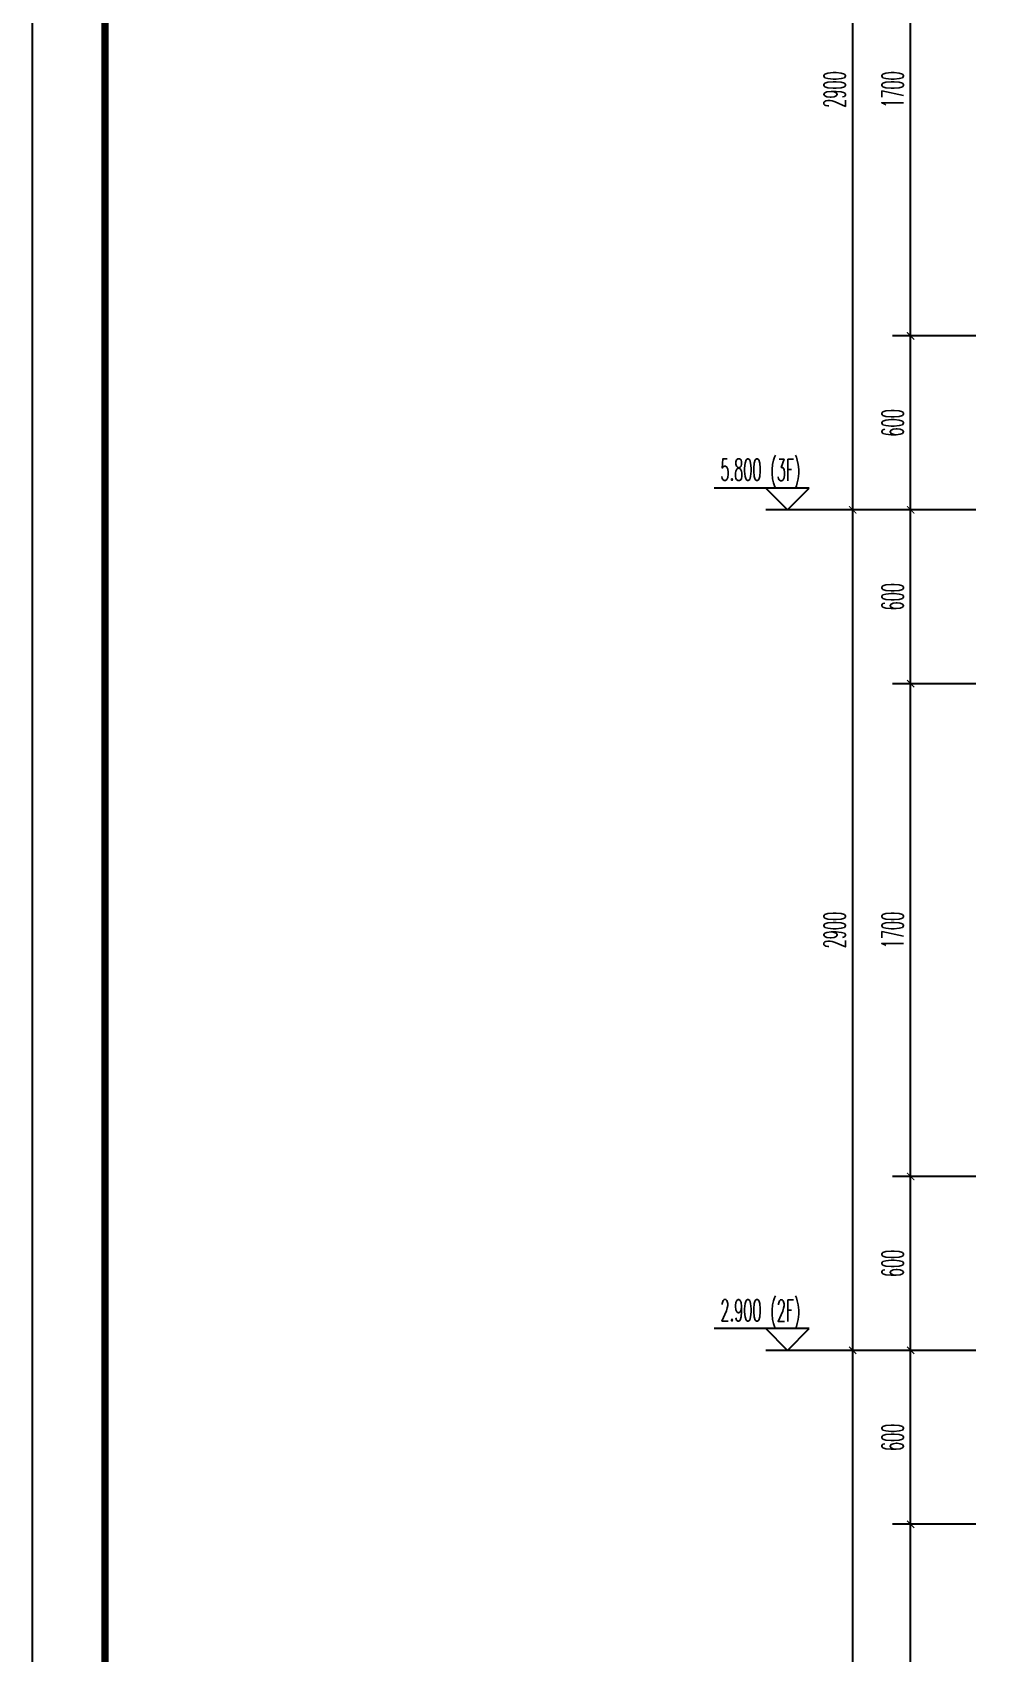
# Model space of a CAD drawing. Extents: x 826826 to 1642106, y -156213 to 399140.
# Drawn here: x 1512946 to 1516276, y 289624 to 295214 of the extents above; entities that cross this region are included whole.
import ezdxf

# ---------------------------------------------------------------- set-up
doc = ezdxf.new("R2010")
doc.units = 0
doc.header["$LTSCALE"] = 1000
doc.layers.get('0').update_dxf_attribs({"linetype": 'CONTINUOUS'})
doc.layers.get('DEFPOINTS').update_dxf_attribs({"linetype": 'CONTINUOUS'})
for name, color, linetype in [('DIM_ELEV', 3, 'CONTINUOUS'), ('PUB_DIM', 3, 'CONTINUOUS'), ('PUB_TEXT', 2, 'CONTINUOUS'), ('yichutu', 7, 'CONTINUOUS')]:
    doc.layers.add(name, color=color, linetype=linetype)
doc.layers.add('图框', color=9, linetype='CONTINUOUS', lineweight=18)
doc.styles.add('_TCH_DIM', font='SIMPLEX.shx', dxfattribs={"width": 0.7, "bigfont": 'GBCBIG.shx'})
doc.styles.add('_TCH_DIM_T3', font='SIMPLEX.shx', dxfattribs={"width": 0.494118, "bigfont": 'GBCBIG.shx'})
doc.dimstyles.new('_TCH_ARCH&&25', dxfattribs={"dimtxt": 74.375, "dimasz": 25, "dimexe": 62.5, "dimexo": 75, "dimgap": 25, "dimtad": 1, "dimdec": 0, "dimzin": 0, "dimdsep": 46, "dimtxsty": '_TCH_DIM_T3', "dimblk": 'ARCHTICK', "dimcen": 0.09, "dimclrt": 7, "dimazin": 0, "dimtfac": 1, "dimtdec": 0, "dimtix": 1, "dimtmove": 2, "dimatfit": 3, "dimldrblk": 'ARCHTICK', "dimfxl": 0, "dimtolj": 1, "dimtzin": 0, "dimarcsym": 0})

# ---------------------------------------------------------------- blocks, each defined once
blk = doc.blocks.new('GFDDDDRG')
at = {"layer": '图框'}
blk.add_lwpolyline([(923310, -107437), (923310, -159999), (893610, -159999), (893610, -107437)], close=True, dxfattribs=at)
blk.add_lwpolyline([(923310, -107437), (923310, -159999), (893610, -159999), (893610, -107437)], close=True, dxfattribs=at)
at = {"layer": '图框', "const_width": 50}
blk.add_lwpolyline([(894110, -159499), (922810, -159499), (922810, -108687), (894110, -108687)], close=True, dxfattribs=at)
blk = doc.blocks.new('yct-1051-594-26275-14850-25-1002.0')
at = {"layer": 'yichutu', "color": 7}
blk.add_lwpolyline([(0, 0), (0, 14850), (26275, 14850), (26275, 0)], close=True, dxfattribs=at)
blk = doc.blocks.new('_ArchTick')
at = {"color": 0, "linetype": 'ByBlock', "const_width": 0.15}
blk.add_lwpolyline([(-0.5, -0.5), (0.5, 0.5)], dxfattribs=at)
blk = doc.blocks.new('*D2035')
at = {"layer": 'DEFPOINTS', "color": 0}
for p in [(1515976.2, 290066.4), (1516276.2, 290066.4), (1516276.2, 288366.4)]:
    blk.add_point(p, dxfattribs=at)
at = {"layer": 'PUB_DIM', "color": 0, "lineweight": -2}
for p, q in [((1516201.2, 290066.4), (1515913.7, 290066.4)), ((1515976.2, 288366.4), (1515976.2, 290066.4)), ((1516201.2, 288366.4), (1515913.7, 288366.4))]:
    blk.add_line(p, q, dxfattribs=at)
at = {"layer": 'PUB_DIM', "color": 0, "lineweight": -2, "xscale": 25, "yscale": 25, "zscale": 25}
for p, rotation in [((1515976.2, 290066.4), 90), ((1515976.2, 288366.4), 270)]:
    blk.add_blockref('_ArchTick', p, dxfattribs=dict(at, rotation=rotation))
at = {"layer": 'PUB_DIM', "color": 7, "insert": (1515914, 289216.4), "char_height": 74.38, "attachment_point": 5, "rotation": 90, "style": '_TCH_DIM_T3'}
blk.add_mtext('\\A1;1700', dxfattribs=at)
blk = doc.blocks.new('*D2036')
at = {"layer": 'DEFPOINTS', "color": 0}
for p in [(1515976.2, 290666.4), (1516276.2, 290666.4), (1516276.2, 290066.4)]:
    blk.add_point(p, dxfattribs=at)
at = {"layer": 'PUB_DIM', "color": 0, "lineweight": -2}
for p, q in [((1516201.2, 290666.4), (1515913.7, 290666.4)), ((1515976.2, 290066.4), (1515976.2, 290666.4)), ((1516201.2, 290066.4), (1515913.7, 290066.4))]:
    blk.add_line(p, q, dxfattribs=at)
at = {"layer": 'PUB_DIM', "color": 0, "lineweight": -2, "xscale": 25, "yscale": 25, "zscale": 25}
for p, rotation in [((1515976.2, 290666.4), 90), ((1515976.2, 290066.4), 270)]:
    blk.add_blockref('_ArchTick', p, dxfattribs=dict(at, rotation=rotation))
at = {"layer": 'PUB_DIM', "color": 7, "insert": (1515914, 290366.4), "char_height": 74.38, "attachment_point": 5, "rotation": 90, "style": '_TCH_DIM_T3'}
blk.add_mtext('\\A1;600', dxfattribs=at)
blk = doc.blocks.new('*D2037')
at = {"layer": 'DEFPOINTS', "color": 0}
for p in [(1515976.2, 291266.4), (1516276.2, 291266.4), (1516276.2, 290666.4)]:
    blk.add_point(p, dxfattribs=at)
at = {"layer": 'PUB_DIM', "color": 0, "lineweight": -2}
for p, q in [((1516201.2, 291266.4), (1515913.7, 291266.4)), ((1515976.2, 290666.4), (1515976.2, 291266.4)), ((1516201.2, 290666.4), (1515913.7, 290666.4))]:
    blk.add_line(p, q, dxfattribs=at)
at = {"layer": 'PUB_DIM', "color": 0, "lineweight": -2, "xscale": 25, "yscale": 25, "zscale": 25}
for p, rotation in [((1515976.2, 291266.4), 90), ((1515976.2, 290666.4), 270)]:
    blk.add_blockref('_ArchTick', p, dxfattribs=dict(at, rotation=rotation))
at = {"layer": 'PUB_DIM', "color": 7, "insert": (1515914, 290966.4), "char_height": 74.38, "attachment_point": 5, "rotation": 90, "style": '_TCH_DIM_T3'}
blk.add_mtext('\\A1;600', dxfattribs=at)
blk = doc.blocks.new('*D2038')
at = {"layer": 'DEFPOINTS', "color": 0}
for p in [(1515976.2, 292966.4), (1516276.2, 292966.4), (1516276.2, 291266.4)]:
    blk.add_point(p, dxfattribs=at)
at = {"layer": 'PUB_DIM', "color": 0, "lineweight": -2}
for p, q in [((1516201.2, 292966.4), (1515913.7, 292966.4)), ((1515976.2, 291266.4), (1515976.2, 292966.4)), ((1516201.2, 291266.4), (1515913.7, 291266.4))]:
    blk.add_line(p, q, dxfattribs=at)
at = {"layer": 'PUB_DIM', "color": 0, "lineweight": -2, "xscale": 25, "yscale": 25, "zscale": 25}
for p, rotation in [((1515976.2, 292966.4), 90), ((1515976.2, 291266.4), 270)]:
    blk.add_blockref('_ArchTick', p, dxfattribs=dict(at, rotation=rotation))
at = {"layer": 'PUB_DIM', "color": 7, "insert": (1515914, 292116.4), "char_height": 74.38, "attachment_point": 5, "rotation": 90, "style": '_TCH_DIM_T3'}
blk.add_mtext('\\A1;1700', dxfattribs=at)
blk = doc.blocks.new('*D2039')
at = {"layer": 'DEFPOINTS', "color": 0}
for p in [(1515976.2, 293566.4), (1516276.2, 293566.4), (1516276.2, 292966.4)]:
    blk.add_point(p, dxfattribs=at)
at = {"layer": 'PUB_DIM', "color": 0, "lineweight": -2}
for p, q in [((1516201.2, 293566.4), (1515913.7, 293566.4)), ((1515976.2, 292966.4), (1515976.2, 293566.4)), ((1516201.2, 292966.4), (1515913.7, 292966.4))]:
    blk.add_line(p, q, dxfattribs=at)
at = {"layer": 'PUB_DIM', "color": 0, "lineweight": -2, "xscale": 25, "yscale": 25, "zscale": 25}
for p, rotation in [((1515976.2, 293566.4), 90), ((1515976.2, 292966.4), 270)]:
    blk.add_blockref('_ArchTick', p, dxfattribs=dict(at, rotation=rotation))
at = {"layer": 'PUB_DIM', "color": 7, "insert": (1515914, 293266.4), "char_height": 74.38, "attachment_point": 5, "rotation": 90, "style": '_TCH_DIM_T3'}
blk.add_mtext('\\A1;600', dxfattribs=at)
blk = doc.blocks.new('*D2040')
at = {"layer": 'DEFPOINTS', "color": 0}
for p in [(1515976.2, 294166.4), (1516276.2, 294166.4), (1516276.2, 293566.4)]:
    blk.add_point(p, dxfattribs=at)
at = {"layer": 'PUB_DIM', "color": 0, "lineweight": -2}
for p, q in [((1516201.2, 294166.4), (1515913.7, 294166.4)), ((1515976.2, 293566.4), (1515976.2, 294166.4)), ((1516201.2, 293566.4), (1515913.7, 293566.4))]:
    blk.add_line(p, q, dxfattribs=at)
at = {"layer": 'PUB_DIM', "color": 0, "lineweight": -2, "xscale": 25, "yscale": 25, "zscale": 25}
for p, rotation in [((1515976.2, 294166.4), 90), ((1515976.2, 293566.4), 270)]:
    blk.add_blockref('_ArchTick', p, dxfattribs=dict(at, rotation=rotation))
at = {"layer": 'PUB_DIM', "color": 7, "insert": (1515914, 293866.4), "char_height": 74.38, "attachment_point": 5, "rotation": 90, "style": '_TCH_DIM_T3'}
blk.add_mtext('\\A1;600', dxfattribs=at)
blk = doc.blocks.new('*D2041')
at = {"layer": 'DEFPOINTS', "color": 0}
for p in [(1515976.2, 295866.4), (1516276.2, 295866.4), (1516276.2, 294166.4)]:
    blk.add_point(p, dxfattribs=at)
at = {"layer": 'PUB_DIM', "color": 0, "lineweight": -2}
for p, q in [((1516201.2, 295866.4), (1515913.7, 295866.4)), ((1515976.2, 294166.4), (1515976.2, 295866.4)), ((1516201.2, 294166.4), (1515913.7, 294166.4))]:
    blk.add_line(p, q, dxfattribs=at)
at = {"layer": 'PUB_DIM', "color": 0, "lineweight": -2, "xscale": 25, "yscale": 25, "zscale": 25}
for p, rotation in [((1515976.2, 295866.4), 90), ((1515976.2, 294166.4), 270)]:
    blk.add_blockref('_ArchTick', p, dxfattribs=dict(at, rotation=rotation))
at = {"layer": 'PUB_DIM', "color": 7, "insert": (1515914, 295016.4), "char_height": 74.38, "attachment_point": 5, "rotation": 90, "style": '_TCH_DIM_T3'}
blk.add_mtext('\\A1;1700', dxfattribs=at)
blk = doc.blocks.new('*D2054')
at = {"layer": 'DEFPOINTS', "color": 0}
for p in [(1515776.2, 290666.4), (1516276.2, 290666.4), (1516276.2, 287766.4)]:
    blk.add_point(p, dxfattribs=at)
at = {"layer": 'PUB_DIM', "color": 0, "lineweight": -2}
for p, q in [((1516201.2, 290666.4), (1515713.7, 290666.4)), ((1515776.2, 287766.4), (1515776.2, 290666.4)), ((1516201.2, 287766.4), (1515713.7, 287766.4))]:
    blk.add_line(p, q, dxfattribs=at)
at = {"layer": 'PUB_DIM', "color": 0, "lineweight": -2, "xscale": 25, "yscale": 25, "zscale": 25}
for p, rotation in [((1515776.2, 290666.4), 90), ((1515776.2, 287766.4), 270)]:
    blk.add_blockref('_ArchTick', p, dxfattribs=dict(at, rotation=rotation))
at = {"layer": 'PUB_DIM', "color": 7, "insert": (1515714, 289216.4), "char_height": 74.38, "attachment_point": 5, "rotation": 90, "style": '_TCH_DIM_T3'}
blk.add_mtext('\\A1;2900', dxfattribs=at)
blk = doc.blocks.new('*D2055')
at = {"layer": 'DEFPOINTS', "color": 0}
for p in [(1515776.2, 293566.4), (1516276.2, 293566.4), (1516276.2, 290666.4)]:
    blk.add_point(p, dxfattribs=at)
at = {"layer": 'PUB_DIM', "color": 0, "lineweight": -2}
for p, q in [((1516201.2, 293566.4), (1515713.7, 293566.4)), ((1515776.2, 290666.4), (1515776.2, 293566.4)), ((1516201.2, 290666.4), (1515713.7, 290666.4))]:
    blk.add_line(p, q, dxfattribs=at)
at = {"layer": 'PUB_DIM', "color": 0, "lineweight": -2, "xscale": 25, "yscale": 25, "zscale": 25}
for p, rotation in [((1515776.2, 293566.4), 90), ((1515776.2, 290666.4), 270)]:
    blk.add_blockref('_ArchTick', p, dxfattribs=dict(at, rotation=rotation))
at = {"layer": 'PUB_DIM', "color": 7, "insert": (1515714, 292116.4), "char_height": 74.38, "attachment_point": 5, "rotation": 90, "style": '_TCH_DIM_T3'}
blk.add_mtext('\\A1;2900', dxfattribs=at)
blk = doc.blocks.new('*D2056')
at = {"layer": 'DEFPOINTS', "color": 0}
for p in [(1515776.2, 296466.4), (1516276.2, 296466.4), (1516276.2, 293566.4)]:
    blk.add_point(p, dxfattribs=at)
at = {"layer": 'PUB_DIM', "color": 0, "lineweight": -2}
for p, q in [((1516201.2, 296466.4), (1515713.7, 296466.4)), ((1515776.2, 293566.4), (1515776.2, 296466.4)), ((1516201.2, 293566.4), (1515713.7, 293566.4))]:
    blk.add_line(p, q, dxfattribs=at)
at = {"layer": 'PUB_DIM', "color": 0, "lineweight": -2, "xscale": 25, "yscale": 25, "zscale": 25}
for p, rotation in [((1515776.2, 296466.4), 90), ((1515776.2, 293566.4), 270)]:
    blk.add_blockref('_ArchTick', p, dxfattribs=dict(at, rotation=rotation))
at = {"layer": 'PUB_DIM', "color": 7, "insert": (1515714, 295016.4), "char_height": 74.38, "attachment_point": 5, "rotation": 90, "style": '_TCH_DIM_T3'}
blk.add_mtext('\\A1;2900', dxfattribs=at)

msp = doc.modelspace()

# ---------------------------------------------------------------- linework, layer by layer
at = {"layer": 'DIM_ELEV', "color": 1}
for p, q in [((1515626.2, 293641.38), (1515298.2, 293641.38)), ((1515551.2, 293566.38), (1515476.2, 293641.38)), ((1515551.2, 293566.38), (1515626.2, 293641.38)), ((1515976.2, 293566.38), (1515476.2, 293566.38))]:
    msp.add_line(p, q, dxfattribs=at)
at = {"layer": 'DIM_ELEV'}
for p, q in [((1515626.2, 290741.38), (1515298.2, 290741.38)), ((1515551.2, 290666.38), (1515476.2, 290741.38)), ((1515551.2, 290666.38), (1515626.2, 290741.38)), ((1515976.2, 290666.38), (1515476.2, 290666.38))]:
    msp.add_line(p, q, dxfattribs=at)

# ---------------------------------------------------------------- block references
at = {"xscale": 0.5, "yscale": 0.5, "zscale": 0.5}
msp.add_blockref('GFDDDDRG', (1066141.4, 362492.89), dxfattribs=at)
at = {"layer": 'yichutu', "rotation": 270}
msp.add_blockref('yct-1051-594-26275-14850-25-1002.0', (1512946.29, 308774.41), dxfattribs=at)

# ---------------------------------------------------------------- texts
at = {"layer": 'PUB_TEXT', "color": 1, "style": '_TCH_DIM', "width": 0.494118}
for s, p in [('(3F)', (1515492.25, 293666.41)), ('5.800', (1515320.1, 293667.63))]:
    msp.add_text(s, height=74.375, dxfattribs=at).set_placement(p)
at = {"layer": 'PUB_TEXT', "style": '_TCH_DIM', "width": 0.494118}
for s, p in [('2.900', (1515320.1, 290767.63)), ('(2F)', (1515492.25, 290766.41))]:
    msp.add_text(s, height=74.375, dxfattribs=at).set_placement(p)

# ---------------------------------------------------------------- dimensions: what is measured, and where the dimension line sits
at = {"layer": 'PUB_DIM'}
for p1, p2, distance, picture, middle in [((1516276.2, 293566.38), (1516276.2, 296466.38), 500, '*D2056', (1515714.01, 295016.38)), ((1516276.2, 294166.38), (1516276.2, 295866.38), 300, '*D2041', (1515914.01, 295016.38)), ((1516276.2, 293566.38), (1516276.2, 294166.38), 300, '*D2040', (1515914.01, 293866.38)), ((1516276.2, 290666.38), (1516276.2, 293566.38), 500, '*D2055', (1515714.01, 292116.38)), ((1516276.2, 292966.38), (1516276.2, 293566.38), 300, '*D2039', (1515914.01, 293266.38)), ((1516276.2, 291266.38), (1516276.2, 292966.38), 300, '*D2038', (1515914.01, 292116.38)), ((1516276.2, 290666.38), (1516276.2, 291266.38), 300, '*D2037', (1515914.01, 290966.38)), ((1516276.2, 287766.38), (1516276.2, 290666.38), 500, '*D2054', (1515714.01, 289216.38)), ((1516276.2, 290066.38), (1516276.2, 290666.38), 300, '*D2036', (1515914.01, 290366.38)), ((1516276.2, 288366.38), (1516276.2, 290066.38), 300, '*D2035', (1515914.01, 289216.38))]:
    dim = msp.add_aligned_dim(p1=p1, p2=p2, distance=distance, dimstyle='_TCH_ARCH&&25', dxfattribs=at)
    dim.commit()
    dim.dimension.update_dxf_attribs({"geometry": picture, "text_midpoint": middle})

doc.saveas('drawing.dxf')
